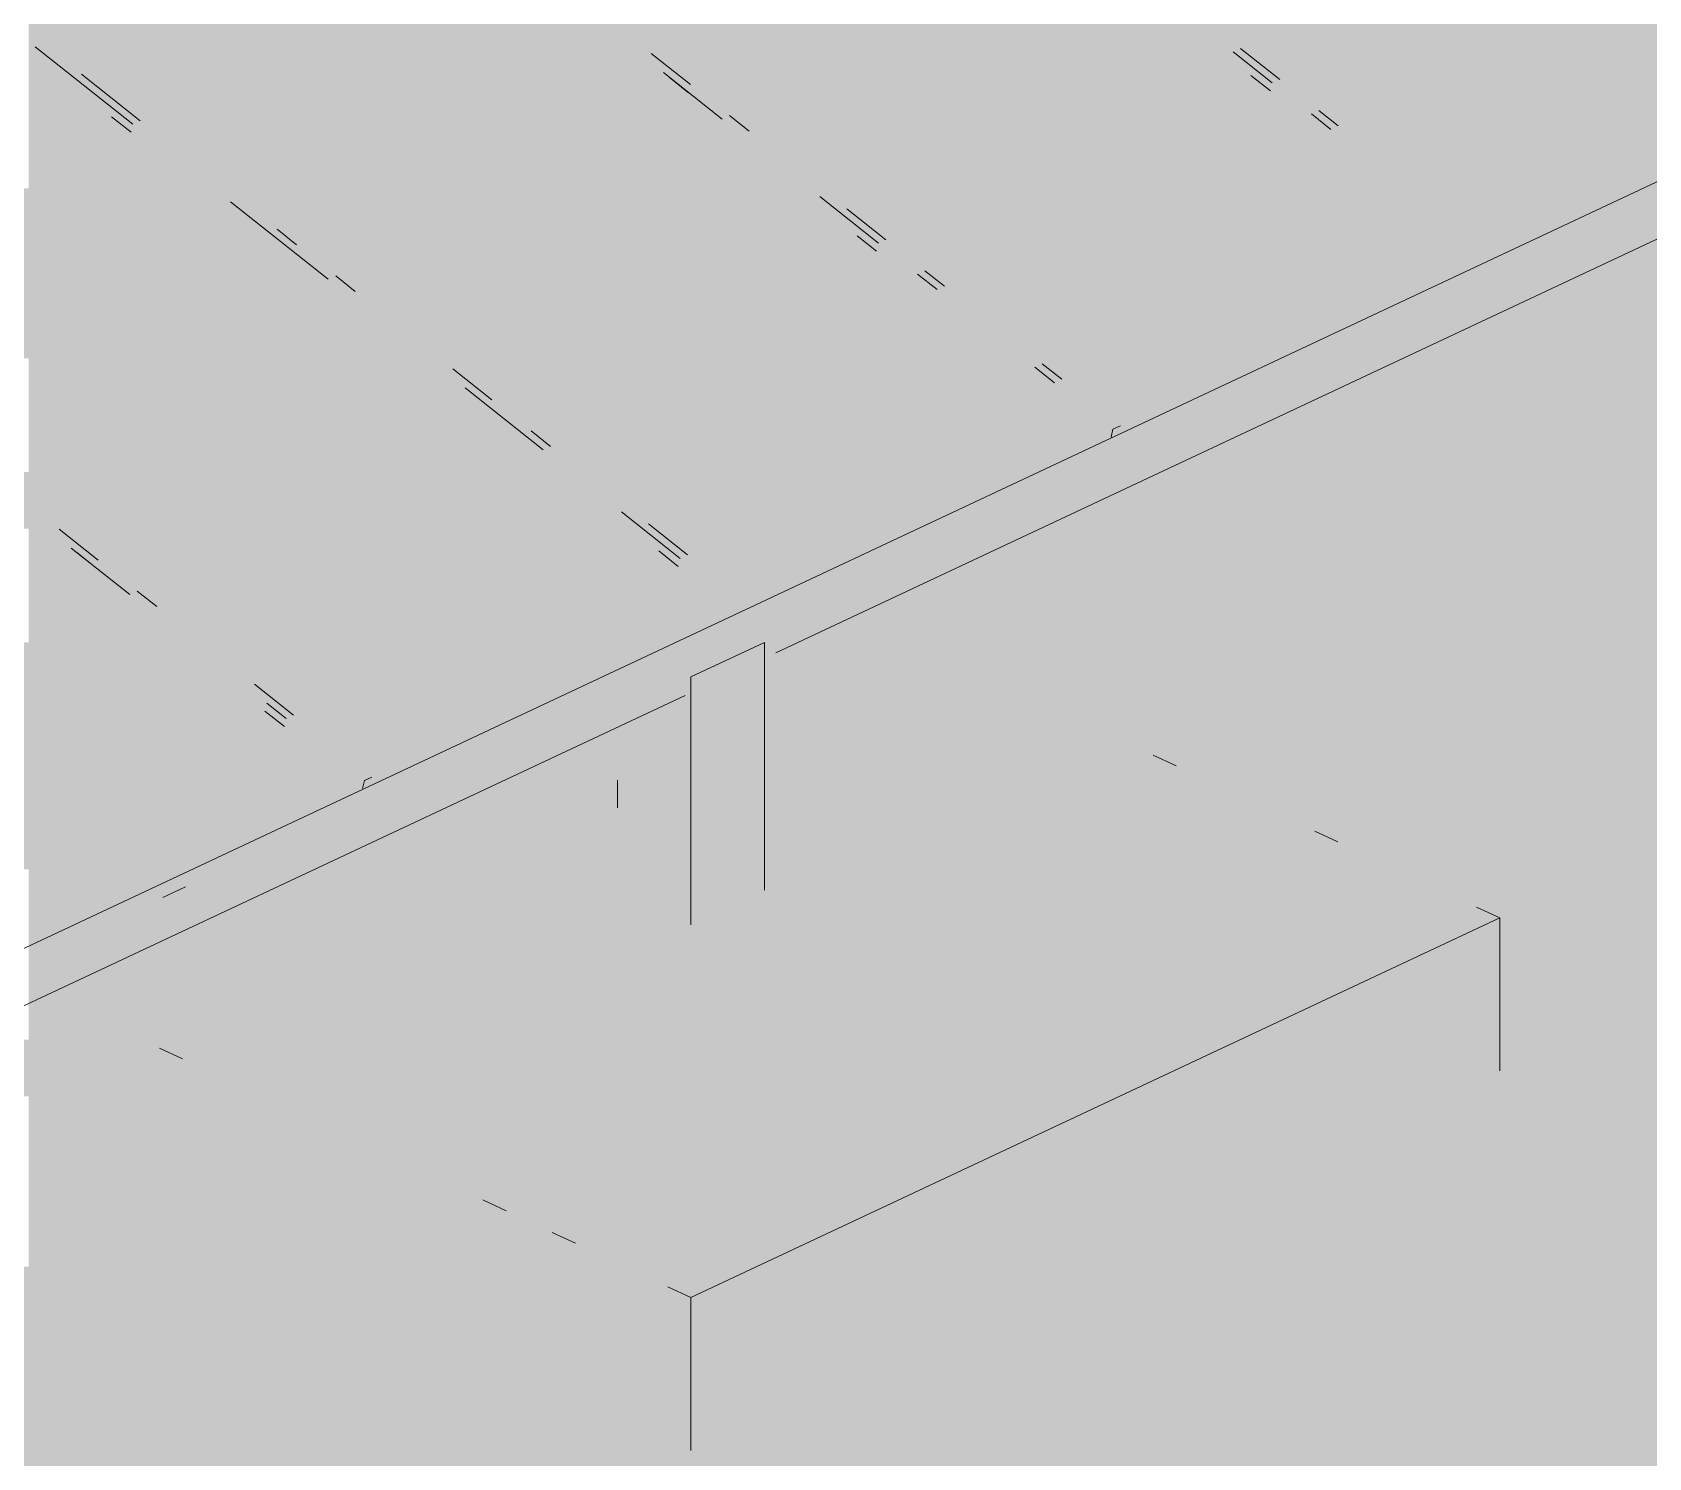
# Model space of a CAD drawing. Header units: millimetres. Extents: x 5 to 1315, y 5 to 292.
# Drawn here: x 1186.931 to 1189.677, y 93.858 to 96.279 of the extents above; entities that cross this region are included whole.
import ezdxf

# ---------------------------------------------------------------- set-up
doc = ezdxf.new("R2010")
doc.units = ezdxf.units.MM
doc.layers.add('EXISTING', color=7, linetype='Continuous')
doc.layers.add('IMAGES', color=7, linetype='Continuous')

# ---------------------------------------------------------------- blocks, each defined once
blk = doc.blocks.new('SHEET_03')
at = {"layer": 'EXISTING', "color": 250, "lineweight": 9}
for p, q in [((286.9363, 96.2547), (287.1022, 96.123)), ((288.0492, 96.1903), (287.9828, 96.2429)), ((288.9712, 96.2458), (289.0376, 96.1931)), ((289.0501, 96.199), (288.9837, 96.2517)), ((286.2679, 94.4182), (290.0821, 96.2089)), ((287.1147, 96.1289), (287.0151, 96.2079)), ((288.0035, 96.2107), (288.1031, 96.1317)), ((288.0461, 96.1766), (288.0129, 96.203)), ((289.0344, 96.1795), (289.0012, 96.2058)), ((289.1496, 96.12), (289.1164, 96.1463)), ((287.0991, 96.1094), (287.0659, 96.1357)), ((288.1488, 96.1112), (288.1156, 96.1376)), ((289.104, 96.1404), (289.1371, 96.1141)), ((288.1943, 95.2251), (290.0821, 96.1114)), ((287.2682, 95.9913), (287.4342, 95.8596)), ((288.2691, 96), (288.3687, 95.921)), ((288.3811, 95.9269), (288.3148, 95.9795)), ((287.3803, 95.9181), (287.3471, 95.9445)), ((288.3655, 95.9074), (288.3323, 95.9337)), ((288.4807, 95.8478), (288.4475, 95.8742)), ((287.4799, 95.8391), (287.4467, 95.8655)), ((288.435, 95.8683), (288.4682, 95.842)), ((287.7122, 95.6548), (287.6458, 95.7074)), ((288.6342, 95.7103), (288.6674, 95.684)), ((288.6799, 95.6898), (288.6467, 95.7162)), ((287.6666, 95.6752), (287.7993, 95.5699)), ((287.8118, 95.5757), (287.7786, 95.6021)), ((288.767, 95.6049), (288.7639, 95.5913)), ((288.7795, 95.6108), (288.767, 95.6049)), ((287.9321, 95.4645), (288.0317, 95.3855)), ((287.0433, 95.3826), (286.9769, 95.4353)), ((288.0442, 95.3914), (287.9778, 95.444)), ((286.9977, 95.4031), (287.0972, 95.3241)), ((287.0402, 95.369), (287.007, 95.3954)), ((288.0286, 95.3719), (287.9954, 95.3982)), ((287.1429, 95.3036), (287.1097, 95.33)), ((288.0501, 95.1842), (288.175, 95.2428)), ((288.175, 94.8218), (288.175, 95.2428)), ((288.0501, 95.1842), (288.0501, 94.7631)), ((287.3753, 95.1193), (287.3089, 95.1719)), ((286.2679, 94.3207), (288.0401, 95.1528)), ((287.3296, 95.1397), (287.3628, 95.1134)), ((287.3597, 95.0998), (287.3265, 95.1261)), ((288.8744, 95.0329), (288.8351, 95.0514)), ((287.4956, 95.008), (287.4924, 94.9944)), ((287.5081, 95.0139), (287.4956, 95.008)), ((287.9252, 94.9621), (287.9252, 95.0089)), ((289.1491, 94.904), (289.1099, 94.9224)), ((287.153, 94.8096), (287.1915, 94.8276)), ((288.0501, 94.13), (289.4239, 94.775)), ((289.4239, 94.775), (289.3846, 94.7934)), ((289.4239, 94.5151), (289.4239, 94.775)), ((287.1474, 94.5539), (287.1866, 94.5354)), ((287.6969, 94.2959), (287.7361, 94.2774)), ((287.8146, 94.2406), (287.8539, 94.2222)), ((288.0109, 94.1485), (288.0501, 94.13)), ((288.0501, 94.13), (288.0501, 93.8701))]:
    blk.add_line(p, q, dxfattribs=at)
at = {"layer": 'IMAGES', "color": 7}
for points in [[(286.9255, 96.2071), (287.0218, 96.2071), (286.9255, 96.3035), (287.0218, 96.3035)], [(287.0218, 96.2071), (287.1182, 96.2071), (287.0218, 96.3035), (287.1182, 96.3035)], [(287.1182, 96.2071), (287.2145, 96.2071), (287.1182, 96.3035), (287.2145, 96.3035)], [(287.2145, 96.2071), (287.6964, 96.2071), (287.2145, 96.3035), (287.6964, 96.3035)], [(287.6964, 96.2071), (287.7927, 96.2071), (287.6964, 96.3035), (287.7927, 96.3035)], [(287.7927, 96.2071), (287.8891, 96.2071), (287.7927, 96.3035), (287.8891, 96.3035)], [(287.8891, 96.2071), (288.0818, 96.2071), (287.8891, 96.3035), (288.0818, 96.3035)], [(288.0818, 96.2071), (288.1782, 96.2071), (288.0818, 96.3035), (288.1782, 96.3035)], [(288.1782, 96.2071), (288.7564, 96.2071), (288.1782, 96.3035), (288.7564, 96.3035)], [(288.7564, 96.2071), (288.8527, 96.2071), (288.7564, 96.3035), (288.8527, 96.3035)], [(288.8527, 96.2071), (288.9491, 96.2071), (288.8527, 96.3035), (288.9491, 96.3035)], [(288.9491, 96.2071), (289.0455, 96.2071), (288.9491, 96.3035), (289.0455, 96.3035)], [(289.0455, 96.2071), (289.1418, 96.2071), (289.0455, 96.3035), (289.1418, 96.3035)], [(289.1418, 96.2071), (289.2382, 96.2071), (289.1418, 96.3035), (289.2382, 96.3035)], [(289.2382, 96.2071), (289.72, 96.2071), (289.2382, 96.3035), (289.72, 96.3035)], [(286.9255, 96.1107), (287.0218, 96.1107), (286.9255, 96.2071), (287.0218, 96.2071)], [(287.0218, 96.1107), (287.1182, 96.1107), (287.0218, 96.2071), (287.1182, 96.2071)], [(287.1182, 96.1107), (287.2145, 96.1107), (287.1182, 96.2071), (287.2145, 96.2071)], [(287.2145, 96.1107), (287.3109, 96.1107), (287.2145, 96.2071), (287.3109, 96.2071)], [(287.3109, 96.1107), (287.8891, 96.1107), (287.3109, 96.2071), (287.8891, 96.2071)], [(287.8891, 96.1107), (287.9855, 96.1107), (287.8891, 96.2071), (287.9855, 96.2071)], [(287.9855, 96.1107), (288.1782, 96.1107), (287.9855, 96.2071), (288.1782, 96.2071)], [(288.1782, 96.1107), (288.8527, 96.1107), (288.1782, 96.2071), (288.8527, 96.2071)], [(288.8527, 96.1107), (288.9491, 96.1107), (288.8527, 96.2071), (288.9491, 96.2071)], [(288.9491, 96.1107), (289.0455, 96.1107), (288.9491, 96.2071), (289.0455, 96.2071)], [(289.0455, 96.1107), (289.1418, 96.1107), (289.0455, 96.2071), (289.1418, 96.2071)], [(289.1418, 96.1107), (289.2382, 96.1107), (289.1418, 96.2071), (289.2382, 96.2071)], [(289.2382, 96.1107), (289.3345, 96.1107), (289.2382, 96.2071), (289.3345, 96.2071)], [(289.3345, 96.1107), (289.5273, 96.1107), (289.3345, 96.2071), (289.5273, 96.2071)], [(289.5273, 96.1107), (289.72, 96.1107), (289.5273, 96.2071), (289.72, 96.2071)], [(286.9255, 96.0143), (287.0218, 96.0143), (286.9255, 96.1107), (287.0218, 96.1107)], [(287.0218, 96.0143), (287.1182, 96.0143), (287.0218, 96.1107), (287.1182, 96.1107)], [(287.1182, 96.0143), (287.2145, 96.0143), (287.1182, 96.1107), (287.2145, 96.1107)], [(287.2145, 96.0143), (287.3109, 96.0143), (287.2145, 96.1107), (287.3109, 96.1107)], [(287.3109, 96.0143), (287.4073, 96.0143), (287.3109, 96.1107), (287.4073, 96.1107)], [(287.4073, 96.0143), (287.8891, 96.0143), (287.4073, 96.1107), (287.8891, 96.1107)], [(287.8891, 96.0143), (287.9855, 96.0143), (287.8891, 96.1107), (287.9855, 96.1107)], [(287.9855, 96.0143), (288.0818, 96.0143), (287.9855, 96.1107), (288.0818, 96.1107)], [(288.0818, 96.0143), (288.2745, 96.0143), (288.0818, 96.1107), (288.2745, 96.1107)], [(288.2745, 96.0143), (288.3709, 96.0143), (288.2745, 96.1107), (288.3709, 96.1107)], [(288.3709, 96.0143), (288.4673, 96.0143), (288.3709, 96.1107), (288.4673, 96.1107)], [(288.4673, 96.0143), (288.9491, 96.0143), (288.4673, 96.1107), (288.9491, 96.1107)], [(288.9491, 96.0143), (289.0455, 96.0143), (288.9491, 96.1107), (289.0455, 96.1107)], [(289.0455, 96.0143), (289.1418, 96.0143), (289.0455, 96.1107), (289.1418, 96.1107)], [(289.1418, 96.0143), (289.2382, 96.0143), (289.1418, 96.1107), (289.2382, 96.1107)], [(289.2382, 96.0143), (289.3345, 96.0143), (289.2382, 96.1107), (289.3345, 96.1107)], [(289.3345, 96.0143), (289.4309, 96.0143), (289.3345, 96.1107), (289.4309, 96.1107)], [(289.4309, 96.0143), (289.5273, 96.0143), (289.4309, 96.1107), (289.5273, 96.1107)], [(289.5273, 96.0143), (289.6236, 96.0143), (289.5273, 96.1107), (289.6236, 96.1107)], [(289.6236, 96.0143), (289.72, 96.0143), (289.6236, 96.1107), (289.72, 96.1107)], [(286.8291, 95.9179), (287.0218, 95.9179), (286.8291, 96.0143), (287.0218, 96.0143)], [(287.0218, 95.9179), (287.1182, 95.9179), (287.0218, 96.0143), (287.1182, 96.0143)], [(287.1182, 95.9179), (287.2145, 95.9179), (287.1182, 96.0143), (287.2145, 96.0143)], [(287.2145, 95.9179), (287.3109, 95.9179), (287.2145, 96.0143), (287.3109, 96.0143)], [(287.3109, 95.9179), (287.4073, 95.9179), (287.3109, 96.0143), (287.4073, 96.0143)], [(287.4073, 95.9179), (287.5036, 95.9179), (287.4073, 96.0143), (287.5036, 96.0143)], [(287.5036, 95.9179), (287.6, 95.9179), (287.5036, 96.0143), (287.6, 96.0143)], [(287.6, 95.9179), (288.0818, 95.9179), (287.6, 96.0143), (288.0818, 96.0143)], [(288.0818, 95.9179), (288.1782, 95.9179), (288.0818, 96.0143), (288.1782, 96.0143)], [(288.1782, 95.9179), (288.2745, 95.9179), (288.1782, 96.0143), (288.2745, 96.0143)], [(288.2745, 95.9179), (288.4673, 95.9179), (288.2745, 96.0143), (288.4673, 96.0143)], [(288.4673, 95.9179), (288.5636, 95.9179), (288.4673, 96.0143), (288.5636, 96.0143)], [(288.5636, 95.9179), (289.0455, 95.9179), (288.5636, 96.0143), (289.0455, 96.0143)], [(289.0455, 95.9179), (289.2382, 95.9179), (289.0455, 96.0143), (289.2382, 96.0143)], [(289.2382, 95.9179), (289.3345, 95.9179), (289.2382, 96.0143), (289.3345, 96.0143)], [(289.3345, 95.9179), (289.4309, 95.9179), (289.3345, 96.0143), (289.4309, 96.0143)], [(289.4309, 95.9179), (289.5273, 95.9179), (289.4309, 96.0143), (289.5273, 96.0143)], [(289.5273, 95.9179), (289.6236, 95.9179), (289.5273, 96.0143), (289.6236, 96.0143)], [(289.6236, 95.9179), (289.72, 95.9179), (289.6236, 96.0143), (289.72, 96.0143)], [(286.6364, 95.8215), (287.0218, 95.8215), (286.6364, 95.9179), (287.0218, 95.9179)], [(287.0218, 95.7251), (287.1182, 95.7251), (287.0218, 95.9179), (287.1182, 95.9179)], [(287.1182, 95.8215), (287.2145, 95.8215), (287.1182, 95.9179), (287.2145, 95.9179)], [(287.2145, 95.8215), (287.3109, 95.8215), (287.2145, 95.9179), (287.3109, 95.9179)], [(287.3109, 95.8215), (287.4073, 95.8215), (287.3109, 95.9179), (287.4073, 95.9179)], [(287.4073, 95.8215), (287.5036, 95.8215), (287.4073, 95.9179), (287.5036, 95.9179)], [(287.5036, 95.8215), (287.6, 95.8215), (287.5036, 95.9179), (287.6, 95.9179)], [(287.6, 95.8215), (287.6964, 95.8215), (287.6, 95.9179), (287.6964, 95.9179)], [(287.6964, 95.8215), (288.1782, 95.8215), (287.6964, 95.9179), (288.1782, 95.9179)], [(288.1782, 95.8215), (288.2745, 95.8215), (288.1782, 95.9179), (288.2745, 95.9179)], [(288.2745, 95.8215), (288.3709, 95.8215), (288.2745, 95.9179), (288.3709, 95.9179)], [(288.3709, 95.8215), (288.4673, 95.8215), (288.3709, 95.9179), (288.4673, 95.9179)], [(288.4673, 95.8215), (288.5636, 95.8215), (288.4673, 95.9179), (288.5636, 95.9179)], [(288.5636, 95.8215), (288.66, 95.8215), (288.5636, 95.9179), (288.66, 95.9179)], [(288.66, 95.8215), (288.8527, 95.8215), (288.66, 95.9179), (288.8527, 95.9179)], [(288.8527, 95.8215), (289.0455, 95.8215), (288.8527, 95.9179), (289.0455, 95.9179)], [(289.0455, 95.8215), (289.1418, 95.8215), (289.0455, 95.9179), (289.1418, 95.9179)], [(289.1418, 95.8215), (289.2382, 95.8215), (289.1418, 95.9179), (289.2382, 95.9179)], [(289.2382, 95.8215), (289.3345, 95.8215), (289.2382, 95.9179), (289.3345, 95.9179)], [(289.3345, 95.8215), (289.4309, 95.8215), (289.3345, 95.9179), (289.4309, 95.9179)], [(289.4309, 95.7251), (289.5273, 95.7251), (289.4309, 95.9179), (289.5273, 95.9179)], [(289.5273, 95.8215), (289.6236, 95.8215), (289.5273, 95.9179), (289.6236, 95.9179)], [(289.6236, 95.8215), (289.72, 95.8215), (289.6236, 95.9179), (289.72, 95.9179)], [(286.8291, 95.7251), (287.0218, 95.7251), (286.8291, 95.8215), (287.0218, 95.8215)], [(287.1182, 95.7251), (287.2145, 95.7251), (287.1182, 95.8215), (287.2145, 95.8215)], [(287.2145, 95.7251), (287.3109, 95.7251), (287.2145, 95.8215), (287.3109, 95.8215)], [(287.3109, 95.7251), (287.4073, 95.7251), (287.3109, 95.8215), (287.4073, 95.8215)], [(287.4073, 95.7251), (287.5036, 95.7251), (287.4073, 95.8215), (287.5036, 95.8215)], [(287.5036, 95.7251), (287.6, 95.7251), (287.5036, 95.8215), (287.6, 95.8215)], [(287.6, 95.7251), (287.6964, 95.7251), (287.6, 95.8215), (287.6964, 95.8215)], [(287.6964, 95.7251), (288.2745, 95.7251), (287.6964, 95.8215), (288.2745, 95.8215)], [(288.2745, 95.7251), (288.3709, 95.7251), (288.2745, 95.8215), (288.3709, 95.8215)], [(288.3709, 95.7251), (288.4673, 95.7251), (288.3709, 95.8215), (288.4673, 95.8215)], [(288.4673, 95.7251), (288.66, 95.7251), (288.4673, 95.8215), (288.66, 95.8215)], [(288.66, 95.7251), (288.8527, 95.7251), (288.66, 95.8215), (288.8527, 95.8215)], [(288.8527, 95.7251), (289.0455, 95.7251), (288.8527, 95.8215), (289.0455, 95.8215)], [(289.0455, 95.7251), (289.1418, 95.7251), (289.0455, 95.8215), (289.1418, 95.8215)], [(289.1418, 95.7251), (289.2382, 95.7251), (289.1418, 95.8215), (289.2382, 95.8215)], [(289.2382, 95.7251), (289.3345, 95.7251), (289.2382, 95.8215), (289.3345, 95.8215)], [(289.3345, 95.7251), (289.4309, 95.7251), (289.3345, 95.8215), (289.4309, 95.8215)], [(289.5273, 95.7251), (289.6236, 95.7251), (289.5273, 95.8215), (289.6236, 95.8215)], [(289.6236, 95.7251), (289.72, 95.7251), (289.6236, 95.8215), (289.72, 95.8215)], [(286.9255, 95.6287), (287.1182, 95.6287), (286.9255, 95.7251), (287.1182, 95.7251)], [(287.1182, 95.6287), (287.4073, 95.6287), (287.1182, 95.7251), (287.4073, 95.7251)], [(287.4073, 95.6287), (287.5036, 95.6287), (287.4073, 95.7251), (287.5036, 95.7251)], [(287.5036, 95.6287), (287.6, 95.6287), (287.5036, 95.7251), (287.6, 95.7251)], [(287.6, 95.6287), (287.6964, 95.6287), (287.6, 95.7251), (287.6964, 95.7251)], [(287.6964, 95.6287), (287.7927, 95.6287), (287.6964, 95.7251), (287.7927, 95.7251)], [(287.7927, 95.6287), (287.8891, 95.6287), (287.7927, 95.7251), (287.8891, 95.7251)], [(287.8891, 95.6287), (288.4673, 95.6287), (287.8891, 95.7251), (288.4673, 95.7251)], [(288.4673, 95.6287), (288.5636, 95.6287), (288.4673, 95.7251), (288.5636, 95.7251)], [(288.5636, 95.6287), (288.66, 95.6287), (288.5636, 95.7251), (288.66, 95.7251)], [(288.66, 95.6287), (288.7564, 95.6287), (288.66, 95.7251), (288.7564, 95.7251)], [(288.7564, 95.6287), (288.8527, 95.6287), (288.7564, 95.7251), (288.8527, 95.7251)], [(288.8527, 95.6287), (288.9491, 95.6287), (288.8527, 95.7251), (288.9491, 95.7251)], [(288.9491, 95.6287), (289.0455, 95.6287), (288.9491, 95.7251), (289.0455, 95.7251)], [(289.0455, 95.5323), (289.1418, 95.5323), (289.0455, 95.7251), (289.1418, 95.7251)], [(289.1418, 95.6287), (289.2382, 95.6287), (289.1418, 95.7251), (289.2382, 95.7251)], [(289.2382, 95.6287), (289.3345, 95.6287), (289.2382, 95.7251), (289.3345, 95.7251)], [(289.3345, 95.6287), (289.4309, 95.6287), (289.3345, 95.7251), (289.4309, 95.7251)], [(289.4309, 95.6287), (289.6236, 95.6287), (289.4309, 95.7251), (289.6236, 95.7251)], [(289.6236, 95.6287), (289.72, 95.6287), (289.6236, 95.7251), (289.72, 95.7251)], [(286.9255, 95.5323), (287.0218, 95.5323), (286.9255, 95.6287), (287.0218, 95.6287)], [(287.0218, 95.5323), (287.3109, 95.5323), (287.0218, 95.6287), (287.3109, 95.6287)], [(287.3109, 95.5323), (287.4073, 95.5323), (287.3109, 95.6287), (287.4073, 95.6287)], [(287.4073, 95.5323), (287.5036, 95.5323), (287.4073, 95.6287), (287.5036, 95.6287)], [(287.5036, 95.5323), (287.6, 95.5323), (287.5036, 95.6287), (287.6, 95.6287)], [(287.6, 95.5323), (287.6964, 95.5323), (287.6, 95.6287), (287.6964, 95.6287)], [(287.6964, 95.5323), (287.7927, 95.5323), (287.6964, 95.6287), (287.7927, 95.6287)], [(287.7927, 95.5323), (287.8891, 95.5323), (287.7927, 95.6287), (287.8891, 95.6287)], [(287.8891, 95.5323), (287.9855, 95.5323), (287.8891, 95.6287), (287.9855, 95.6287)], [(287.9855, 95.5323), (288.0818, 95.5323), (287.9855, 95.6287), (288.0818, 95.6287)], [(288.0818, 95.5323), (288.1782, 95.5323), (288.0818, 95.6287), (288.1782, 95.6287)], [(288.1782, 95.5323), (288.4673, 95.5323), (288.1782, 95.6287), (288.4673, 95.6287)], [(288.4673, 95.5323), (288.66, 95.5323), (288.4673, 95.6287), (288.66, 95.6287)], [(288.66, 95.5323), (288.7564, 95.5323), (288.66, 95.6287), (288.7564, 95.6287)], [(288.7564, 95.5323), (288.8527, 95.5323), (288.7564, 95.6287), (288.8527, 95.6287)], [(288.8527, 95.5323), (288.9491, 95.5323), (288.8527, 95.6287), (288.9491, 95.6287)], [(288.9491, 95.5323), (289.0455, 95.5323), (288.9491, 95.6287), (289.0455, 95.6287)], [(289.1418, 95.5323), (289.2382, 95.5323), (289.1418, 95.6287), (289.2382, 95.6287)], [(289.2382, 95.5323), (289.3345, 95.5323), (289.2382, 95.6287), (289.3345, 95.6287)], [(289.3345, 95.5323), (289.4309, 95.5323), (289.3345, 95.6287), (289.4309, 95.6287)], [(289.4309, 95.5323), (295.9836, 95.5323), (289.4309, 95.6287), (295.9836, 95.6287)], [(286.8291, 95.4359), (287.0218, 95.4359), (286.8291, 95.5323), (287.0218, 95.5323)], [(287.0218, 95.4359), (287.1182, 95.4359), (287.0218, 95.5323), (287.1182, 95.5323)], [(287.1182, 95.4359), (287.4073, 95.4359), (287.1182, 95.5323), (287.4073, 95.5323)], [(287.4073, 95.4359), (287.5036, 95.4359), (287.4073, 95.5323), (287.5036, 95.5323)], [(287.5036, 95.4359), (287.6, 95.4359), (287.5036, 95.5323), (287.6, 95.5323)], [(287.6, 95.4359), (287.6964, 95.4359), (287.6, 95.5323), (287.6964, 95.5323)], [(287.6964, 95.4359), (287.7927, 95.4359), (287.6964, 95.5323), (287.7927, 95.5323)], [(287.7927, 95.4359), (287.8891, 95.4359), (287.7927, 95.5323), (287.8891, 95.5323)], [(287.8891, 95.4359), (287.9855, 95.4359), (287.8891, 95.5323), (287.9855, 95.5323)], [(287.9855, 95.4359), (288.0818, 95.4359), (287.9855, 95.5323), (288.0818, 95.5323)], [(288.0818, 95.4359), (288.1782, 95.4359), (288.0818, 95.5323), (288.1782, 95.5323)], [(288.1782, 95.4359), (288.2745, 95.4359), (288.1782, 95.5323), (288.2745, 95.5323)], [(288.2745, 95.4359), (288.4673, 95.4359), (288.2745, 95.5323), (288.4673, 95.5323)], [(288.4673, 95.4359), (288.5636, 95.4359), (288.4673, 95.5323), (288.5636, 95.5323)], [(288.5636, 95.4359), (288.66, 95.4359), (288.5636, 95.5323), (288.66, 95.5323)], [(288.66, 95.4359), (288.8527, 95.4359), (288.66, 95.5323), (288.8527, 95.5323)], [(288.8527, 95.4359), (288.9491, 95.4359), (288.8527, 95.5323), (288.9491, 95.5323)], [(288.9491, 95.4359), (289.0455, 95.4359), (288.9491, 95.5323), (289.0455, 95.5323)], [(289.0455, 95.4359), (289.1418, 95.4359), (289.0455, 95.5323), (289.1418, 95.5323)], [(289.1418, 95.4359), (289.2382, 95.4359), (289.1418, 95.5323), (289.2382, 95.5323)], [(289.2382, 95.4359), (289.3345, 95.4359), (289.2382, 95.5323), (289.3345, 95.5323)], [(289.3345, 95.4359), (296.3691, 95.4359), (289.3345, 95.5323), (296.3691, 95.5323)], [(286.9255, 95.3395), (287.1182, 95.3395), (286.9255, 95.4359), (287.1182, 95.4359)], [(287.1182, 95.3395), (287.2145, 95.3395), (287.1182, 95.4359), (287.2145, 95.4359)], [(287.2145, 95.3395), (287.6, 95.3395), (287.2145, 95.4359), (287.6, 95.4359)], [(287.6, 95.3395), (287.6964, 95.3395), (287.6, 95.4359), (287.6964, 95.4359)], [(287.6964, 95.3395), (287.7927, 95.3395), (287.6964, 95.4359), (287.7927, 95.4359)], [(287.7927, 95.3395), (287.8891, 95.3395), (287.7927, 95.4359), (287.8891, 95.4359)], [(287.8891, 95.3395), (287.9855, 95.3395), (287.8891, 95.4359), (287.9855, 95.4359)], [(287.9855, 95.3395), (288.0818, 95.3395), (287.9855, 95.4359), (288.0818, 95.4359)], [(288.0818, 95.3395), (288.1782, 95.3395), (288.0818, 95.4359), (288.1782, 95.4359)], [(288.1782, 95.3395), (288.2745, 95.3395), (288.1782, 95.4359), (288.2745, 95.4359)], [(288.2745, 95.3395), (288.3709, 95.3395), (288.2745, 95.4359), (288.3709, 95.4359)], [(288.3709, 95.3395), (288.4673, 95.3395), (288.3709, 95.4359), (288.4673, 95.4359)], [(288.4673, 95.3395), (288.5636, 95.3395), (288.4673, 95.4359), (288.5636, 95.4359)], [(288.5636, 95.3395), (288.66, 95.3395), (288.5636, 95.4359), (288.66, 95.4359)], [(288.66, 95.3395), (288.8527, 95.3395), (288.66, 95.4359), (288.8527, 95.4359)], [(288.8527, 95.3395), (288.9491, 95.3395), (288.8527, 95.4359), (288.9491, 95.4359)], [(288.9491, 95.3395), (289.0455, 95.3395), (288.9491, 95.4359), (289.0455, 95.4359)], [(289.0455, 95.3395), (296.08, 95.3395), (289.0455, 95.4359), (296.08, 95.4359)], [(286.9255, 95.2431), (287.0218, 95.2431), (286.9255, 95.3395), (287.0218, 95.3395)], [(287.0218, 95.2431), (287.2145, 95.2431), (287.0218, 95.3395), (287.2145, 95.3395)], [(287.2145, 95.2431), (287.3109, 95.2431), (287.2145, 95.3395), (287.3109, 95.3395)], [(287.3109, 95.2431), (287.4073, 95.2431), (287.3109, 95.3395), (287.4073, 95.3395)], [(287.4073, 95.2431), (287.6964, 95.2431), (287.4073, 95.3395), (287.6964, 95.3395)], [(287.6964, 95.2431), (287.7927, 95.2431), (287.6964, 95.3395), (287.7927, 95.3395)], [(287.7927, 95.2431), (287.8891, 95.2431), (287.7927, 95.3395), (287.8891, 95.3395)], [(287.8891, 95.2431), (287.9855, 95.2431), (287.8891, 95.3395), (287.9855, 95.3395)], [(287.9855, 95.2431), (288.1782, 95.2431), (287.9855, 95.3395), (288.1782, 95.3395)], [(288.1782, 95.2431), (288.2745, 95.2431), (288.1782, 95.3395), (288.2745, 95.3395)], [(288.2745, 95.2431), (288.3709, 95.2431), (288.2745, 95.3395), (288.3709, 95.3395)], [(288.3709, 95.2431), (288.4673, 95.2431), (288.3709, 95.3395), (288.4673, 95.3395)], [(288.4673, 95.2431), (288.5636, 95.2431), (288.4673, 95.3395), (288.5636, 95.3395)], [(288.5636, 95.2431), (288.66, 95.2431), (288.5636, 95.3395), (288.66, 95.3395)], [(288.66, 95.2431), (288.8527, 95.2431), (288.66, 95.3395), (288.8527, 95.3395)], [(288.8527, 95.2431), (288.9491, 95.2431), (288.8527, 95.3395), (288.9491, 95.3395)], [(288.9491, 95.2431), (295.8873, 95.2431), (288.9491, 95.3395), (295.8873, 95.3395)], [(286.4436, 95.1467), (287.0218, 95.1467), (286.4436, 95.2431), (287.0218, 95.2431)], [(287.0218, 95.1467), (287.1182, 95.1467), (287.0218, 95.2431), (287.1182, 95.2431)], [(287.1182, 95.1467), (287.2145, 95.1467), (287.1182, 95.2431), (287.2145, 95.2431)], [(287.2145, 95.1467), (287.4073, 95.1467), (287.2145, 95.2431), (287.4073, 95.2431)], [(287.4073, 95.1467), (287.5036, 95.1467), (287.4073, 95.2431), (287.5036, 95.2431)], [(287.5036, 95.1467), (287.6964, 95.1467), (287.5036, 95.2431), (287.6964, 95.2431)], [(287.6964, 95.0503), (287.7927, 95.0503), (287.6964, 95.2431), (287.7927, 95.2431)], [(287.7927, 95.1467), (287.8891, 95.1467), (287.7927, 95.2431), (287.8891, 95.2431)], [(287.8891, 95.1467), (287.9855, 95.1467), (287.8891, 95.2431), (287.9855, 95.2431)], [(287.9855, 95.1467), (288.0818, 95.1467), (287.9855, 95.2431), (288.0818, 95.2431)], [(288.0818, 95.1467), (288.4673, 95.1467), (288.0818, 95.2431), (288.4673, 95.2431)], [(288.4673, 95.1467), (288.5636, 95.1467), (288.4673, 95.2431), (288.5636, 95.2431)], [(288.5636, 95.1467), (288.66, 95.1467), (288.5636, 95.2431), (288.66, 95.2431)], [(288.66, 95.1467), (288.9491, 95.1467), (288.66, 95.2431), (288.9491, 95.2431)], [(288.9491, 95.1467), (295.5982, 95.1467), (288.9491, 95.2431), (295.5982, 95.2431)], [(286.6364, 95.0503), (287.1182, 95.0503), (286.6364, 95.1467), (287.1182, 95.1467)], [(287.1182, 95.0503), (287.2145, 95.0503), (287.1182, 95.1467), (287.2145, 95.1467)], [(287.2145, 95.0503), (287.3109, 95.0503), (287.2145, 95.1467), (287.3109, 95.1467)], [(287.3109, 95.0503), (287.4073, 95.0503), (287.3109, 95.1467), (287.4073, 95.1467)], [(287.4073, 95.0503), (287.5036, 95.0503), (287.4073, 95.1467), (287.5036, 95.1467)], [(287.5036, 95.0503), (287.6, 95.0503), (287.5036, 95.1467), (287.6, 95.1467)], [(287.6, 95.0503), (287.6964, 95.0503), (287.6, 95.1467), (287.6964, 95.1467)], [(287.7927, 95.0503), (287.8891, 95.0503), (287.7927, 95.1467), (287.8891, 95.1467)], [(287.8891, 95.0503), (287.9855, 95.0503), (287.8891, 95.1467), (287.9855, 95.1467)], [(287.9855, 95.0503), (288.0818, 95.0503), (287.9855, 95.1467), (288.0818, 95.1467)], [(288.0818, 94.8575), (288.1782, 94.8575), (288.0818, 95.1467), (288.1782, 95.1467)], [(288.1782, 94.7611), (288.2745, 94.7611), (288.1782, 95.1467), (288.2745, 95.1467)], [(288.2745, 95.0503), (288.5636, 95.0503), (288.2745, 95.1467), (288.5636, 95.1467)], [(288.5636, 95.0503), (288.66, 95.0503), (288.5636, 95.1467), (288.66, 95.1467)], [(288.66, 95.0503), (288.7564, 95.0503), (288.66, 95.1467), (288.7564, 95.1467)], [(288.7564, 95.0503), (288.8527, 95.0503), (288.7564, 95.1467), (288.8527, 95.1467)], [(288.8527, 95.0503), (288.9491, 95.0503), (288.8527, 95.1467), (288.9491, 95.1467)], [(288.9491, 95.0503), (289.0455, 95.0503), (288.9491, 95.1467), (289.0455, 95.1467)], [(289.0455, 95.0503), (289.1418, 95.0503), (289.0455, 95.1467), (289.1418, 95.1467)], [(289.1418, 95.0503), (295.4055, 95.0503), (289.1418, 95.1467), (295.4055, 95.1467)], [(286.7327, 94.9539), (287.0218, 94.9539), (286.7327, 95.0503), (287.0218, 95.0503)], [(287.0218, 94.9539), (287.2145, 94.9539), (287.0218, 95.0503), (287.2145, 95.0503)], [(287.2145, 94.9539), (287.3109, 94.9539), (287.2145, 95.0503), (287.3109, 95.0503)], [(287.3109, 94.9539), (287.4073, 94.9539), (287.3109, 95.0503), (287.4073, 95.0503)], [(287.4073, 94.9539), (287.5036, 94.9539), (287.4073, 95.0503), (287.5036, 95.0503)], [(287.5036, 94.9539), (287.6, 94.9539), (287.5036, 95.0503), (287.6, 95.0503)], [(287.6, 94.9539), (287.6964, 94.9539), (287.6, 95.0503), (287.6964, 95.0503)], [(287.6964, 94.9539), (287.8891, 94.9539), (287.6964, 95.0503), (287.8891, 95.0503)], [(287.8891, 94.9539), (287.9855, 94.9539), (287.8891, 95.0503), (287.9855, 95.0503)], [(287.9855, 94.8575), (288.0818, 94.8575), (287.9855, 95.0503), (288.0818, 95.0503)], [(288.2745, 94.9539), (288.8527, 94.9539), (288.2745, 95.0503), (288.8527, 95.0503)], [(288.8527, 94.9539), (288.9491, 94.9539), (288.8527, 95.0503), (288.9491, 95.0503)], [(288.9491, 94.9539), (289.0455, 94.9539), (288.9491, 95.0503), (289.0455, 95.0503)], [(289.0455, 94.9539), (289.1418, 94.9539), (289.0455, 95.0503), (289.1418, 95.0503)], [(289.1418, 94.9539), (289.2382, 94.9539), (289.1418, 95.0503), (289.2382, 95.0503)], [(289.2382, 94.9539), (289.4309, 94.9539), (289.2382, 95.0503), (289.4309, 95.0503)], [(289.4309, 94.9539), (295.3091, 94.9539), (289.4309, 95.0503), (295.3091, 95.0503)], [(286.8291, 94.8575), (287.0218, 94.8575), (286.8291, 94.9539), (287.0218, 94.9539)], [(287.0218, 94.8575), (287.1182, 94.8575), (287.0218, 94.9539), (287.1182, 94.9539)], [(287.1182, 94.8575), (287.2145, 94.8575), (287.1182, 94.9539), (287.2145, 94.9539)], [(287.2145, 94.8575), (287.3109, 94.8575), (287.2145, 94.9539), (287.3109, 94.9539)], [(287.3109, 94.8575), (287.4073, 94.8575), (287.3109, 94.9539), (287.4073, 94.9539)], [(287.4073, 94.8575), (287.5036, 94.8575), (287.4073, 94.9539), (287.5036, 94.9539)], [(287.5036, 94.8575), (287.8891, 94.8575), (287.5036, 94.9539), (287.8891, 94.9539)], [(287.8891, 94.8575), (287.9855, 94.8575), (287.8891, 94.9539), (287.9855, 94.9539)], [(288.2745, 94.8575), (289.0455, 94.8575), (288.2745, 94.9539), (289.0455, 94.9539)], [(289.0455, 94.8575), (289.1418, 94.8575), (289.0455, 94.9539), (289.1418, 94.9539)], [(289.1418, 94.8575), (289.2382, 94.8575), (289.1418, 94.9539), (289.2382, 94.9539)], [(289.2382, 94.8575), (289.4309, 94.8575), (289.2382, 94.9539), (289.4309, 94.9539)], [(289.4309, 94.8575), (289.5273, 94.8575), (289.4309, 94.9539), (289.5273, 94.9539)], [(289.5273, 94.8575), (295.02, 94.8575), (289.5273, 94.9539), (295.02, 94.9539)], [(286.9255, 94.6647), (287.0218, 94.6647), (286.9255, 94.8575), (287.0218, 94.8575)], [(287.0218, 94.7611), (287.1182, 94.7611), (287.0218, 94.8575), (287.1182, 94.8575)], [(287.1182, 94.7611), (287.2145, 94.7611), (287.1182, 94.8575), (287.2145, 94.8575)], [(287.2145, 94.7611), (287.8891, 94.7611), (287.2145, 94.8575), (287.8891, 94.8575)], [(287.8891, 94.7611), (287.9855, 94.7611), (287.8891, 94.8575), (287.9855, 94.8575)], [(287.9855, 94.7611), (288.0818, 94.7611), (287.9855, 94.8575), (288.0818, 94.8575)], [(288.0818, 94.7611), (288.1782, 94.7611), (288.0818, 94.8575), (288.1782, 94.8575)], [(288.2745, 94.7611), (289.3345, 94.7611), (288.2745, 94.8575), (289.3345, 94.8575)], [(289.3345, 94.7611), (289.4309, 94.7611), (289.3345, 94.8575), (289.4309, 94.8575)], [(289.4309, 94.7611), (289.5273, 94.7611), (289.4309, 94.8575), (289.5273, 94.8575)], [(289.5273, 94.4719), (289.6236, 94.4719), (289.5273, 94.8575), (289.6236, 94.8575)], [(289.6236, 94.7611), (294.8273, 94.7611), (289.6236, 94.8575), (294.8273, 94.8575)], [(287.0218, 94.6647), (287.1182, 94.6647), (287.0218, 94.7611), (287.1182, 94.7611)], [(287.1182, 94.6647), (287.9855, 94.6647), (287.1182, 94.7611), (287.9855, 94.7611)], [(287.9855, 94.6647), (288.0818, 94.6647), (287.9855, 94.7611), (288.0818, 94.7611)], [(288.0818, 94.6647), (289.4309, 94.6647), (288.0818, 94.7611), (289.4309, 94.7611)], [(289.4309, 94.4719), (289.5273, 94.4719), (289.4309, 94.7611), (289.5273, 94.7611)], [(289.6236, 94.6647), (294.5382, 94.6647), (289.6236, 94.7611), (294.5382, 94.7611)], [(286.9255, 94.5683), (289.4309, 94.5683), (286.9255, 94.6647), (289.4309, 94.6647)], [(289.6236, 94.5683), (294.4418, 94.5683), (289.6236, 94.6647), (294.4418, 94.6647)], [(286.7327, 94.4719), (289.4309, 94.4719), (286.7327, 94.5683), (289.4309, 94.5683)], [(289.6236, 94.4719), (294.1527, 94.4719), (289.6236, 94.5683), (294.1527, 94.5683)], [(286.9255, 94.3755), (289.2382, 94.3755), (286.9255, 94.4719), (289.2382, 94.4719)], [(289.2382, 94.3755), (289.3345, 94.3755), (289.2382, 94.4719), (289.3345, 94.4719)], [(289.3345, 94.3755), (289.4309, 94.3755), (289.3345, 94.4719), (289.4309, 94.4719)], [(289.4309, 94.3755), (289.5273, 94.3755), (289.4309, 94.4719), (289.5273, 94.4719)], [(289.5273, 94.3755), (289.6236, 94.3755), (289.5273, 94.4719), (289.6236, 94.4719)], [(289.6236, 94.3755), (294.0564, 94.3755), (289.6236, 94.4719), (294.0564, 94.4719)], [(286.9255, 94.2791), (287.0218, 94.2791), (286.9255, 94.3755), (287.0218, 94.3755)], [(287.0218, 94.2791), (287.1182, 94.2791), (287.0218, 94.3755), (287.1182, 94.3755)], [(287.1182, 94.2791), (289.1418, 94.2791), (287.1182, 94.3755), (289.1418, 94.3755)], [(289.1418, 94.2791), (289.2382, 94.2791), (289.1418, 94.3755), (289.2382, 94.3755)], [(289.2382, 94.2791), (289.4309, 94.2791), (289.2382, 94.3755), (289.4309, 94.3755)], [(289.4309, 94.2791), (289.5273, 94.2791), (289.4309, 94.3755), (289.5273, 94.3755)], [(289.5273, 94.2791), (293.7673, 94.2791), (289.5273, 94.3755), (293.7673, 94.3755)], [(286.9255, 94.1827), (287.0218, 94.1827), (286.9255, 94.2791), (287.0218, 94.2791)], [(287.0218, 94.1827), (287.1182, 94.1827), (287.0218, 94.2791), (287.1182, 94.2791)], [(287.1182, 94.1827), (287.2145, 94.1827), (287.1182, 94.2791), (287.2145, 94.2791)], [(287.2145, 94.1827), (287.3109, 94.1827), (287.2145, 94.2791), (287.3109, 94.2791)], [(287.3109, 94.1827), (288.8527, 94.1827), (287.3109, 94.2791), (288.8527, 94.2791)], [(288.8527, 94.1827), (288.9491, 94.1827), (288.8527, 94.2791), (288.9491, 94.2791)], [(288.9491, 94.1827), (289.1418, 94.1827), (288.9491, 94.2791), (289.1418, 94.2791)], [(289.1418, 94.1827), (289.2382, 94.1827), (289.1418, 94.2791), (289.2382, 94.2791)], [(289.2382, 94.1827), (293.5745, 94.1827), (289.2382, 94.2791), (293.5745, 94.2791)], [(286.4436, 94.0863), (287.0218, 94.0863), (286.4436, 94.1827), (287.0218, 94.1827)], [(287.0218, 94.0863), (287.2145, 94.0863), (287.0218, 94.1827), (287.2145, 94.1827)], [(287.2145, 94.0863), (287.3109, 94.0863), (287.2145, 94.1827), (287.3109, 94.1827)], [(287.3109, 94.0863), (287.4073, 94.0863), (287.3109, 94.1827), (287.4073, 94.1827)], [(287.4073, 94.0863), (287.5036, 94.0863), (287.4073, 94.1827), (287.5036, 94.1827)], [(287.5036, 94.0863), (288.7564, 94.0863), (287.5036, 94.1827), (288.7564, 94.1827)], [(288.7564, 94.0863), (288.8527, 94.0863), (288.7564, 94.1827), (288.8527, 94.1827)], [(288.8527, 94.0863), (289.1418, 94.0863), (288.8527, 94.1827), (289.1418, 94.1827)], [(289.1418, 94.0863), (293.2855, 94.0863), (289.1418, 94.1827), (293.2855, 94.1827)], [(286.1545, 93.9899), (287.3109, 93.9899), (286.1545, 94.0863), (287.3109, 94.0863)], [(287.3109, 93.9899), (287.4073, 93.9899), (287.3109, 94.0863), (287.4073, 94.0863)], [(287.4073, 93.9899), (287.5036, 93.9899), (287.4073, 94.0863), (287.5036, 94.0863)], [(287.5036, 93.9899), (287.6, 93.9899), (287.5036, 94.0863), (287.6, 94.0863)], [(287.6, 93.9899), (288.4673, 93.9899), (287.6, 94.0863), (288.4673, 94.0863)], [(288.4673, 93.9899), (288.66, 93.9899), (288.4673, 94.0863), (288.66, 94.0863)], [(288.66, 93.9899), (288.7564, 93.9899), (288.66, 94.0863), (288.7564, 94.0863)], [(288.7564, 93.9899), (288.8527, 93.9899), (288.7564, 94.0863), (288.8527, 94.0863)], [(288.8527, 93.9899), (293.1891, 93.9899), (288.8527, 94.0863), (293.1891, 94.0863)], [(286.0582, 93.8935), (287.4073, 93.8935), (286.0582, 93.9899), (287.4073, 93.9899)], [(287.4073, 93.8935), (287.6, 93.8935), (287.4073, 93.9899), (287.6, 93.9899)], [(287.6, 93.8935), (287.6964, 93.8935), (287.6, 93.9899), (287.6964, 93.9899)], [(287.6964, 93.8935), (287.7927, 93.8935), (287.6964, 93.9899), (287.7927, 93.9899)], [(287.7927, 93.8935), (287.8891, 93.8935), (287.7927, 93.9899), (287.8891, 93.9899)], [(287.8891, 93.8935), (287.9855, 93.8935), (287.8891, 93.9899), (287.9855, 93.9899)], [(287.9855, 93.8935), (288.2745, 93.8935), (287.9855, 93.9899), (288.2745, 93.9899)], [(288.2745, 93.8935), (288.3709, 93.8935), (288.2745, 93.9899), (288.3709, 93.9899)], [(288.3709, 93.8935), (288.4673, 93.8935), (288.3709, 93.9899), (288.4673, 93.9899)], [(288.4673, 93.8935), (288.7564, 93.8935), (288.4673, 93.9899), (288.7564, 93.9899)], [(288.7564, 93.8935), (292.9964, 93.8935), (288.7564, 93.9899), (292.9964, 93.9899)], [(285.7691, 93.797), (287.6, 93.797), (285.7691, 93.8935), (287.6, 93.8935)], [(287.6, 93.797), (287.7927, 93.797), (287.6, 93.8935), (287.7927, 93.8935)], [(287.7927, 93.797), (287.8891, 93.797), (287.7927, 93.8935), (287.8891, 93.8935)], [(287.8891, 93.797), (287.9855, 93.797), (287.8891, 93.8935), (287.9855, 93.8935)], [(287.9855, 93.797), (288.1782, 93.797), (287.9855, 93.8935), (288.1782, 93.8935)], [(288.1782, 93.797), (288.2745, 93.797), (288.1782, 93.8935), (288.2745, 93.8935)], [(288.2745, 93.797), (288.3709, 93.797), (288.2745, 93.8935), (288.3709, 93.8935)], [(288.3709, 93.797), (292.8036, 93.797), (288.3709, 93.8935), (292.8036, 93.8935)]]:
    blk.add_solid(points, dxfattribs=at)

msp = doc.modelspace()

# ---------------------------------------------------------------- block references
msp.add_blockref('SHEET_03', (900, 0))

doc.saveas('drawing.dxf')
